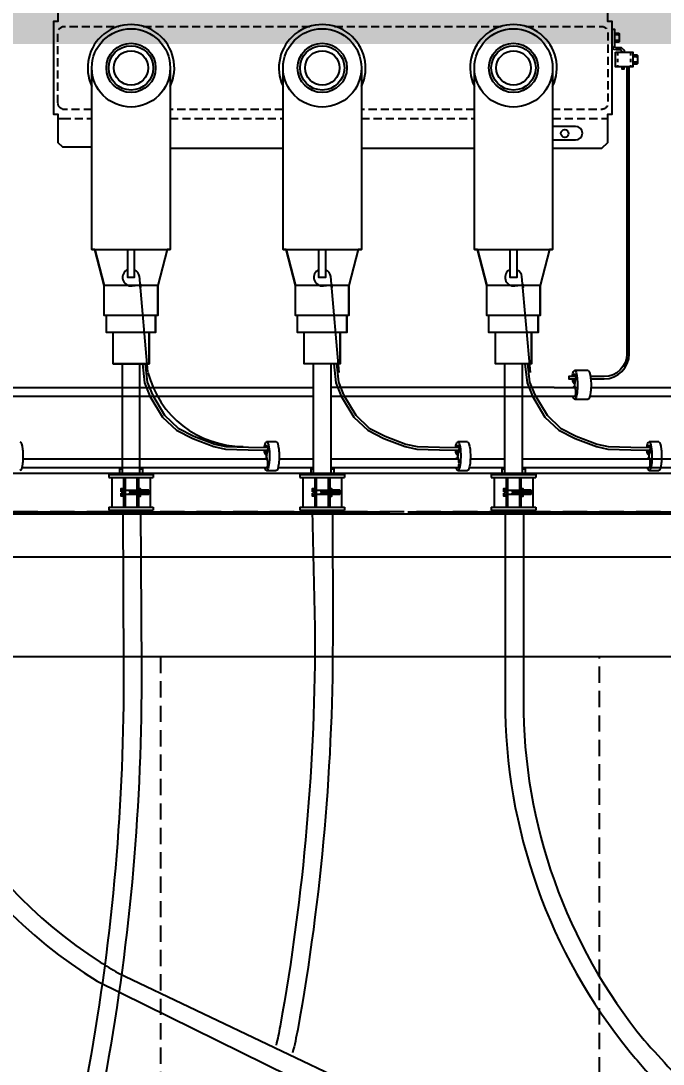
# Model space of a CAD drawing. Header units: feet. Extents: x -689 to 11593, y -511 to 1546.
# Drawn here: x 144.77 to 164.51, y 632.96 to 665.01 of the extents above; entities that cross this region are included whole.
import ezdxf
from ezdxf.enums import TextEntityAlignment as Align

# ---------------------------------------------------------------- set-up
doc = ezdxf.new("R2018")
doc.units = ezdxf.units.FT
doc.header["$MEASUREMENT"] = 0
doc.linetypes.add('HIDDEN', pattern=[0.375, 0.25, -0.125])
for name, color, linetype in [('E-CABL-ACF', 1, 'AC_CABLE_FEEDER'), ('E-CABL-UG4', 64, 'GROUND_WIRE_G4'), ('E-DETL', 7, 'Continuous'), ('E-DETL-1', 7, 'Continuous'), ('E-EQPM', 41, 'Continuous'), ('E-EQPM-ENCL', 8, 'Continuous'), ('E-EQPM-HRDW', 16, 'Continuous'), ('E-GRND', 3, 'Continuous'), ('G-ANNO-TEXT', 1, 'Continuous')]:
    doc.layers.add(name, color=color, linetype=linetype)
doc.styles.add('NEI-A', font='arial.ttf')
doc.styles.get("Standard").update_dxf_attribs({"font": 'arial.ttf'})
doc.linetypes.add('AC_CABLE_FEEDER', pattern='A,0.2,-0.05,0,-0.05,0.2,-0.12,["ACF",Standard,S=0.1,R=0,X=-0.05,Y=-0.05],-0.3,0.2,-0.05,0,-0.05', length=1.22)
doc.linetypes.add('GROUND_WIRE_G4', pattern='A,1,-0.2,["G4",Standard,S=0.1,R=0,X=-0.1,Y=-0.05],-0.2', length=1.4)

# ---------------------------------------------------------------- blocks, each defined once
blk = doc.blocks.new('DETAIL_TITLE')
at = {"style": 'NEI-A', "flags": 8}
blk.add_attdef('#', text='', height=0.2, dxfattribs=at).set_placement((0.5922, -0.5109), align=Align.MIDDLE_CENTER)
at = {"lineweight": 30, "flags": 104}
blk.add_attdef('DETAIL_TITLE', text='', height=0.2, dxfattribs=at).set_placement((0.9099, -0.5251), align=Align.BOTTOM_LEFT)
at = {"style": 'NEI-A'}
for tag, p in [('SCALE:', (0.9386, -0.7379)), ('1"_=_', (1.5474, -0.7379))]:
    blk.add_attdef(tag, text='', height=0.1, dxfattribs=at).set_placement(p, align=Align.BOTTOM_LEFT)

msp = doc.modelspace()

# ---------------------------------------------------------------- hatches: boundary and pattern name
at = {"layer": 'E-EQPM-HRDW'}
h = msp.add_hatch(dxfattribs=at)
h.set_pattern_fill('ANSI31', color=256, scale=0.172182, angle=420)
h.set_pattern_definition([(105, (127.40391, 447.557756), (-0.0207894366, -0.0055705127), [])])
h.paths.add_polyline_path([(148.34114, 650.59115), (148.34114, 650.46258), (148.11658, 650.46258), (148.11658, 650.59115)])
h = msp.add_hatch(dxfattribs=at)
h.set_pattern_fill('ANSI31', color=256, scale=0.172182, angle=420)
h.set_pattern_definition([(105, (127.15469, 447.557756), (-0.0207894366, -0.0055705127), [])])
h.paths.add_polyline_path([(148.70177, 650.59115), (148.70177, 650.46258), (148.45336, 650.46258), (148.45336, 650.59115)])
h = msp.add_hatch(dxfattribs=at)
h.set_pattern_fill('ANSI31', color=256, scale=0.172182, angle=420)
h.set_pattern_definition([(105, (133.279275, 447.557756), (-0.0207894366, -0.0055705127), [])])
h.paths.add_polyline_path([(154.21651, 650.59115), (154.21651, 650.46258), (153.99195, 650.46258), (153.99195, 650.59115)])
h = msp.add_hatch(dxfattribs=at)
h.set_pattern_fill('ANSI31', color=256, scale=0.172182, angle=420)
h.set_pattern_definition([(105, (133.030055, 447.557756), (-0.0207894366, -0.0055705127), [])])
h.paths.add_polyline_path([(154.57714, 650.59115), (154.57714, 650.46258), (154.32873, 650.46258), (154.32873, 650.59115)])
h = msp.add_hatch(dxfattribs=at)
h.set_pattern_fill('ANSI31', color=256, scale=0.172182, angle=420)
h.set_pattern_definition([(105, (139.15464, 447.557756), (-0.0207894366, -0.0055705127), [])])
h.paths.add_polyline_path([(160.09187, 650.59115), (160.09187, 650.46258), (159.86732, 650.46258), (159.86732, 650.59115)])
h = msp.add_hatch(dxfattribs=at)
h.set_pattern_fill('ANSI31', color=256, scale=0.172182, angle=420)
h.set_pattern_definition([(105, (138.905421, 447.557756), (-0.0207894366, -0.0055705127), [])])
h.paths.add_polyline_path([(160.4525, 650.59115), (160.4525, 650.46258), (160.2041, 650.46258), (160.2041, 650.59115)])

# ---------------------------------------------------------------- linework, layer by layer
at = {"layer": 'E-CABL-ACF', "linetype": 'Continuous', "flags": 128}
for points in [[(140.03669, 649.97889), (140.03669, 648.1872, 0.26048728), (147.12337, 635.50747)], [(140.58496, 649.97889), (140.58496, 648.09696, 0.25450796), (147.2144, 636.09703)], [(147.90626, 649.97889), (147.93015, 645.13748, -0.04589762), (146.86371, 632.88156, -0.1581761), (144.21094, 627.93531, -0.21263192)], [(148.45507, 649.97889), (148.47895, 645.14019, -0.04589762), (147.40379, 632.78411, -0.14151334), (145.02991, 627.98895, -0.24822941)], [(153.72759, 649.97889), (153.80553, 646.38078, -0.04589762), (152.73908, 634.12485, -0.01632105), (152.61469, 633.54457)], [(154.3531, 649.97889), (154.35432, 646.38348, -0.04589762), (153.27916, 634.0274, -0.01898893), (153.1219, 633.31241)], [(159.64939, 649.97889), (159.64939, 644.12728, 0.17328808), (163.49612, 633.33058)], [(160.2116, 649.97889), (160.2116, 644.12677, 0.1730767), (163.92279, 633.69693)], [(147.2144, 636.09703, 0.01100954), (147.75411, 635.76938), (159.78815, 630.03281), (160.02812, 629.92297, 0.16763424), (174.62289, 627.62653), (185.50402, 627.41722)], [(163.92279, 633.69693, 0.00240777), (164.76099, 632.77886, 0.12885495), (172.29695, 628.20227)], [(163.49612, 633.33058, 0.01903015), (164.35408, 632.35922, 0.11109595), (170.57497, 628.21228, 0.11109595)]]:
    msp.add_lwpolyline(points, format="xyb", dxfattribs=at)
msp.add_lwpolyline([(147.12337, 635.50747), (158.91515, 629.69205)], dxfattribs=at)
at = {"layer": 'E-CABL-UG4', "linetype": 'Continuous', "flags": 128}
for points in [[(142.3027, 653.74816), (153.75944, 653.74816)], [(161.1537, 653.74816), (154.30825, 653.74816)], [(153.75944, 653.47417), (142.26774, 653.47417)], [(161.1537, 653.47417), (154.30825, 653.47417)]]:
    msp.add_lwpolyline(points, dxfattribs=at)
at = {"layer": 'E-DETL', "color": 41}
for p, q in [((149.36103, 663.5621), (149.36103, 657.98826)), ((155.2364, 663.5621), (155.2364, 657.98826)), ((161.11177, 663.5621), (161.11177, 657.98826)), ((146.95593, 657.98826), (149.36103, 657.98826)), ((147.05227, 657.98826), (147.33776, 656.88207)), ((149.26469, 657.98826), (148.9792, 656.88207)), ((152.83129, 657.98826), (155.2364, 657.98826)), ((152.92764, 657.98826), (153.21312, 656.88207)), ((155.14005, 657.98826), (154.85457, 656.88207)), ((158.70666, 657.98826), (161.11177, 657.98826)), ((158.803, 657.98826), (159.08849, 656.88207)), ((161.01542, 657.98826), (160.72993, 656.88207)), ((148.9792, 656.88207), (147.33776, 656.88207)), ((148.9792, 655.96143), (148.9792, 656.88207)), ((154.85457, 656.88207), (153.21312, 656.88207)), ((154.85457, 655.96143), (154.85457, 656.88207)), ((160.72993, 656.88207), (159.08849, 656.88207)), ((160.72993, 655.96143), (160.72993, 656.88207)), ((148.9792, 655.96143), (147.33776, 655.96143)), ((148.91497, 655.44045), (148.91497, 655.96143)), ((154.85457, 655.96143), (153.21312, 655.96143)), ((154.79034, 655.44045), (154.79034, 655.96143)), ((160.72993, 655.96143), (159.08849, 655.96143)), ((160.6657, 655.44045), (160.6657, 655.96143)), ((148.91497, 655.44045), (147.40199, 655.44045)), ((148.71157, 654.47699), (148.71157, 655.44045)), ((154.79034, 655.44045), (153.27735, 655.44045)), ((154.58694, 654.47699), (154.58694, 655.44045)), ((160.6657, 655.44045), (159.15272, 655.44045)), ((160.4623, 654.47699), (160.4623, 655.44045))]:
    msp.add_line(p, q, dxfattribs=at)
at = {"layer": 'E-DETL', "ltscale": 5, "flags": 128}
for points in [[(161.11177, 661.09701), (162.62822, 661.09701), (162.81066, 661.27935), (162.81066, 662.14152), (162.94326, 662.14152), (162.94326, 664.99312), (162.81066, 664.99312), (162.81066, 665.85529), (162.62822, 666.03763), (146.09736, 666.03763), (145.91502, 665.85529), (145.91502, 664.99312), (145.78242, 664.99312), (145.78242, 662.14152), (145.91502, 662.14152), (145.91502, 661.27935), (146.05541, 661.13896)], [(162.94326, 664.76104), (163.00961, 664.76104), (163.00961, 664.21301), (163.06763, 664.19857), (163.21992, 664.19857), (163.30921, 664.10928), (163.30921, 664.04809)], [(163.00961, 664.63857), (163.13455, 664.63857), (163.1524, 664.62073), (163.1524, 664.37085), (163.13455, 664.353), (163.00961, 664.353)], [(163.13633, 664.5791), (163.00961, 664.5791)], [(163.13633, 664.41247), (163.00961, 664.41247)], [(163.1524, 664.62073), (163.13633, 664.5791), (163.1524, 664.53748)], [(163.1524, 664.4541), (163.13633, 664.41247), (163.1524, 664.37085)], [(162.94326, 664.23053), (162.95987, 664.18079), (162.993, 664.14757), (163.05935, 664.13106), (163.19195, 664.13106), (163.24169, 664.08132), (163.24169, 664.04809)], [(163.57325, 663.96705), (163.69819, 663.96705), (163.71604, 663.94921), (163.71604, 663.69933), (163.69819, 663.68148), (163.57325, 663.68148)], [(163.69997, 663.90758), (163.57325, 663.90758)], [(163.71604, 663.94921), (163.69997, 663.90758), (163.71604, 663.86596)], [(163.71604, 663.78258), (163.69997, 663.74095), (163.71604, 663.69933)], [(163.24169, 663.60045), (163.24169, 663.53419), (163.30804, 663.53419), (163.30804, 663.60045)], [(163.69997, 663.74095), (163.57325, 663.74095)], [(146.05541, 661.13896), (146.95593, 661.13896)], [(149.36103, 661.09701), (152.83129, 661.09701)], [(155.2364, 661.09701), (158.70666, 661.09701)]]:
    msp.add_lwpolyline(points, dxfattribs=at)
at = {"layer": 'E-DETL', "color": 9, "linetype": 'HIDDEN', "flags": 128}
for points in [[(145.91502, 662.48969), (145.91502, 664.64495, -0.41421356), (146.11397, 664.84391), (147.78055, 664.84391)], [(160.28713, 664.84391), (162.61171, 664.84391, -0.41421356), (162.81066, 664.64495), (162.81066, 662.48969, -0.41421356), (162.61171, 662.29073), (161.11177, 662.29073)], [(146.05541, 662.29955, -0.32917563), (145.91502, 662.48969)]]:
    msp.add_lwpolyline(points, format="xyb", dxfattribs=at)
for points in [[(148.53639, 664.84391), (153.65592, 664.84391)], [(154.41176, 664.84391), (159.53128, 664.84391)], [(146.95593, 662.29073), (146.05541, 662.29073)], [(152.83129, 662.29073), (149.36103, 662.29073)], [(158.70666, 662.29073), (155.2364, 662.29073)], [(145.91502, 662.00882), (146.05541, 662.00882)], [(146.05541, 662.00882), (146.95593, 662.00882)], [(149.36103, 662.00882), (152.83129, 662.00882)], [(155.2364, 662.00882), (158.70666, 662.00882)], [(161.11177, 662.00882), (162.81066, 662.00882)]]:
    msp.add_lwpolyline(points, dxfattribs=at)
at = {"layer": 'E-DETL', "ltscale": 5, "flags": 128}
msp.add_lwpolyline([(163.04274, 664.04809), (163.57325, 664.04809), (163.57325, 663.60045), (163.04274, 663.60045)], close=True, dxfattribs=at)
at = {"layer": 'E-DETL', "color": 9, "linetype": 'HIDDEN', "ltscale": 0.2, "flags": 128}
for points in [[(163.10909, 664.04809), (163.10909, 663.60045)], [(163.507, 664.04809), (163.507, 663.60045)]]:
    msp.add_lwpolyline(points, dxfattribs=at)
at = {"layer": 'E-DETL', "color": 41, "flags": 128}
for points in [[(149.36103, 663.5621), (149.36103, 657.98826), (149.26469, 657.98826), (148.9792, 656.88207), (148.9792, 655.96143), (148.91497, 655.96143), (148.91497, 655.44045), (148.71157, 655.44045), (148.71157, 654.47699), (147.60539, 654.47699), (147.60539, 655.44045), (147.40199, 655.44045), (147.40199, 655.96143), (147.33776, 655.96143), (147.33776, 656.88207), (147.05227, 657.98826), (146.95593, 657.98826), (146.95593, 663.56732)], [(155.2364, 663.5621), (155.2364, 657.98826), (155.14005, 657.98826), (154.85457, 656.88207), (154.85457, 655.96143), (154.79034, 655.96143), (154.79034, 655.44045), (154.58694, 655.44045), (154.58694, 654.47699), (153.48075, 654.47699), (153.48075, 655.44045), (153.27735, 655.44045), (153.27735, 655.96143), (153.21312, 655.96143), (153.21312, 656.88207), (152.92764, 657.98826), (152.83129, 657.98826), (152.83129, 663.56732)], [(161.11177, 663.5621), (161.11177, 657.98826), (161.01542, 657.98826), (160.72993, 656.88207), (160.72993, 655.96143), (160.6657, 655.96143), (160.6657, 655.44045), (160.4623, 655.44045), (160.4623, 654.47699), (159.35612, 654.47699), (159.35612, 655.44045), (159.15272, 655.44045), (159.15272, 655.96143), (159.08849, 655.96143), (159.08849, 656.88207), (158.803, 657.98826), (158.70666, 657.98826), (158.70666, 663.56732)]]:
    msp.add_lwpolyline(points, dxfattribs=at)
at = {"layer": 'E-DETL', "ltscale": 5, "flags": 128}
msp.add_lwpolyline([(161.11177, 661.3567, 0.04112235), (161.14568, 661.35391), (161.8171, 661.35391, 1), (161.8171, 661.76843), (161.14568, 661.76843, 0.04112235), (161.11177, 661.76563, 0.04112235)], format="xyb", dxfattribs=at)
at = {"layer": 'E-DETL', "color": 41, "linetype": 'Continuous'}
for points in [[(148.05708, 657.98826), (148.25988, 657.98826), (148.25988, 657.13084), (148.05708, 657.13084)], [(153.93244, 657.98826), (154.13525, 657.98826), (154.13525, 657.13084), (153.93244, 657.13084)], [(159.80781, 657.98826), (160.01061, 657.98826), (160.01061, 657.13084), (159.80781, 657.13084)]]:
    msp.add_lwpolyline(points, close=True, dxfattribs=at)
at = {"layer": 'E-DETL', "color": 1, "flags": 128}
for points in [[(148.43288, 651.07485), (148.43288, 654.47699), (147.88408, 654.47699), (147.88408, 651.07485)], [(154.30825, 651.07485), (154.30825, 654.47699), (153.75944, 654.47699), (153.75944, 651.07485)], [(160.18361, 651.07485), (160.18361, 654.47699), (159.63481, 654.47699), (159.63481, 651.07485)]]:
    msp.add_lwpolyline(points, dxfattribs=at)
at = {"layer": 'E-DETL', "color": 41}
for centre, radius in [((148.15847, 663.56732), 1.20255), ((154.03384, 663.56732), 1.20255), ((159.9092, 663.56732), 1.20255), ((148.15847, 663.56732), 0.7565), ((148.15847, 663.56732), 0.68156), ((148.15847, 663.56732), 0.52813), ((154.03384, 663.56732), 0.7565), ((154.03384, 663.56732), 0.68156), ((154.03384, 663.56732), 0.52813), ((159.9092, 663.56732), 0.7565), ((159.9092, 663.56732), 0.68156), ((159.9092, 663.56732), 0.52813)]:
    msp.add_circle(centre, radius, dxfattribs=at)
at = {"layer": 'E-DETL', "ltscale": 5}
msp.add_circle((161.48423, 661.55286), 0.11869, dxfattribs=at)
at = {"layer": 'E-DETL', "color": 41}
for centre in [(148.15847, 663.56732), (154.03384, 663.56732), (159.9092, 663.56732)]:
    msp.add_arc(centre, 1.33135, 334.590214, 205.411039, dxfattribs=at)
at = {"layer": 'E-DETL-1', "color": 64, "linetype": 'Continuous', "flags": 128}
for points in [[(161.1537, 653.74816), (161.87715, 653.74816)], [(162.29022, 653.74816), (173.48254, 653.74816)], [(161.84219, 653.47417), (161.1537, 653.47417)], [(173.48254, 653.47417), (162.25526, 653.47417)], [(152.32372, 651.28224), (144.80141, 651.28224)], [(144.83637, 651.55623), (152.32372, 651.55623)], [(147.88408, 651.28224), (147.63898, 651.28224)], [(147.65756, 651.55623), (147.88408, 651.55623)], [(153.75944, 651.28224), (152.67354, 651.28224)], [(152.7085, 651.55623), (153.75944, 651.55623)], [(154.30825, 651.55623), (158.21766, 651.55623)], [(158.19908, 651.28224), (154.30825, 651.28224)], [(159.63481, 651.28224), (158.54921, 651.28224)], [(158.58417, 651.55623), (159.63481, 651.55623)], [(160.18361, 651.55623), (169.46016, 651.55623)], [(169.46016, 651.28224), (160.18361, 651.28224)]]:
    msp.add_lwpolyline(points, dxfattribs=at)
at = {"layer": 'E-EQPM'}
msp.add_line((147.60539, 654.47699), (148.71157, 654.47699), dxfattribs=at)
at = {"layer": 'E-EQPM-ENCL', "linetype": 'HIDDEN', "ltscale": 3, "flags": 128}
msp.add_lwpolyline([(171.17532, 649.93055), (136.27986, 649.93055)], dxfattribs=at)
at = {"layer": 'E-EQPM-ENCL', "color": 7, "ltscale": 5, "flags": 128}
msp.add_lwpolyline([(136.27986, 649.8642), (171.17532, 649.8642)], dxfattribs=at)
at = {"layer": 'E-EQPM-ENCL', "linetype": 'Continuous', "ltscale": 2, "flags": 128}
for points in [[(136.27986, 649.8642), (171.17532, 649.8642)], [(122.28018, 645.48034), (189.31743, 645.48034)]]:
    msp.add_lwpolyline(points, dxfattribs=at)
at = {"layer": 'E-EQPM-ENCL', "linetype": 'HIDDEN', "ltscale": 2, "flags": 128}
for points in [[(149.06559, 645.47288), (149.06559, 626.67651)], [(162.5527, 626.67651), (162.5527, 645.47288)]]:
    msp.add_lwpolyline(points, dxfattribs=at)
at = {"layer": 'E-EQPM-HRDW', "color": 2, "linetype": 'Continuous'}
for p, q in [((147.4735, 651.07485), (148.84346, 651.07485)), ((147.4735, 651.07485), (147.4735, 650.98352)), ((147.4735, 650.98352), (148.84346, 650.98352)), ((148.84346, 651.07485), (148.84346, 650.98352)), ((153.34887, 651.07485), (154.71882, 651.07485)), ((153.34887, 651.07485), (153.34887, 650.98352)), ((153.34887, 650.98352), (154.71882, 650.98352)), ((154.71882, 651.07485), (154.71882, 650.98352)), ((159.22423, 651.07485), (160.59419, 651.07485)), ((159.22423, 651.07485), (159.22423, 650.98352)), ((159.22423, 650.98352), (160.59419, 650.98352)), ((160.59419, 651.07485), (160.59419, 650.98352)), ((147.4735, 650.07022), (148.84346, 650.07022)), ((147.4735, 650.07022), (147.4735, 649.97889)), ((147.4735, 649.97889), (148.84346, 649.97889)), ((148.84346, 650.07022), (148.84346, 649.97889)), ((153.34887, 650.07022), (154.71882, 650.07022)), ((153.34887, 650.07022), (153.34887, 649.97889)), ((153.34887, 649.97889), (154.71882, 649.97889)), ((154.71882, 650.07022), (154.71882, 649.97889)), ((159.22423, 650.07022), (160.59419, 650.07022)), ((159.22423, 650.07022), (159.22423, 649.97889)), ((159.22423, 649.97889), (160.59419, 649.97889)), ((160.59419, 650.07022), (160.59419, 649.97889))]:
    msp.add_line(p, q, dxfattribs=at)
at = {"layer": 'E-EQPM-HRDW', "color": 4}
for p, q in [((147.56483, 650.98352), (147.56483, 650.07022)), ((147.80476, 651.25484), (147.88199, 651.25484)), ((147.80476, 651.25484), (147.80476, 651.07485)), ((147.93015, 650.98352), (147.93015, 650.07022)), ((147.97582, 650.98352), (147.97582, 650.07022)), ((148.34114, 650.98352), (148.34114, 650.07022)), ((148.38681, 650.98352), (148.38681, 650.07022)), ((148.43496, 651.25484), (148.5122, 651.25484)), ((148.5122, 651.25484), (148.5122, 651.07485)), ((148.75213, 650.98352), (148.75213, 650.07022)), ((153.4402, 650.98352), (153.4402, 650.07022)), ((153.68012, 651.25484), (153.75736, 651.25484)), ((153.68012, 651.25484), (153.68012, 651.07485)), ((153.80552, 650.98352), (153.80552, 650.07022)), ((153.85118, 650.98352), (153.85118, 650.07022)), ((154.21651, 650.98352), (154.21651, 650.07022)), ((154.26217, 650.98352), (154.26217, 650.07022)), ((154.31033, 651.25484), (154.38757, 651.25484)), ((154.38757, 651.25484), (154.38757, 651.07485)), ((154.62749, 650.98352), (154.62749, 650.07022)), ((159.31556, 650.98352), (159.31556, 650.07022)), ((159.55549, 651.25484), (159.63273, 651.25484)), ((159.55549, 651.25484), (159.55549, 651.07485)), ((159.68089, 650.98352), (159.68089, 650.07022)), ((159.72655, 650.98352), (159.72655, 650.07022)), ((160.09187, 650.98352), (160.09187, 650.07022)), ((160.13754, 650.98352), (160.13754, 650.07022)), ((160.1857, 651.25484), (160.26293, 651.25484)), ((160.26293, 651.25484), (160.26293, 651.07485)), ((160.50286, 650.98352), (160.50286, 650.07022))]:
    msp.add_line(p, q, dxfattribs=at)
at = {"layer": 'E-EQPM-HRDW'}
for p, q in [((147.8922, 650.54628), (147.85772, 650.54628)), ((147.8922, 650.50746), (147.85772, 650.50746)), ((147.87666, 650.58745), (147.93015, 650.58745)), ((147.87666, 650.46629), (147.93015, 650.46629)), ((147.8922, 650.52687), (147.8922, 650.54628)), ((147.8922, 650.52687), (147.8922, 650.50746)), ((148.70177, 650.59115), (148.45336, 650.59115)), ((148.70177, 650.46258), (148.45336, 650.46258)), ((153.76756, 650.54628), (153.73308, 650.54628)), ((153.76756, 650.50746), (153.73308, 650.50746)), ((153.75203, 650.58745), (153.80552, 650.58745)), ((153.75203, 650.46629), (153.80552, 650.46629)), ((153.76756, 650.52687), (153.76756, 650.54628)), ((153.76756, 650.52687), (153.76756, 650.50746)), ((154.57714, 650.59115), (154.32873, 650.59115)), ((154.57714, 650.46258), (154.32873, 650.46258)), ((159.64293, 650.54628), (159.60845, 650.54628)), ((159.64293, 650.50746), (159.60845, 650.50746)), ((159.6274, 650.58745), (159.68089, 650.58745)), ((159.6274, 650.46629), (159.68089, 650.46629)), ((159.64293, 650.52687), (159.64293, 650.54628)), ((159.64293, 650.52687), (159.64293, 650.50746)), ((160.4525, 650.59115), (160.2041, 650.59115)), ((160.4525, 650.46258), (160.2041, 650.46258))]:
    msp.add_line(p, q, dxfattribs=at)
at = {"layer": 'E-EQPM-HRDW', "linetype": 'Continuous'}
for p, q in [((147.56483, 650.07022), (148.75213, 650.07022)), ((153.4402, 650.07022), (154.62749, 650.07022)), ((159.31556, 650.07022), (160.50286, 650.07022))]:
    msp.add_line(p, q, dxfattribs=at)
at = {"layer": 'E-EQPM-HRDW'}
for points in [[(136.31348, 651.11784), (156.03081, 651.11784)], [(156.03081, 651.11784), (176.43966, 651.11784)], [(130.40419, 649.93055), (156.11013, 649.93055)], [(156.65893, 649.93055), (171.17532, 649.93055)]]:
    msp.add_lwpolyline(points, dxfattribs=at)
at = {"layer": 'E-EQPM-HRDW', "flags": 128}
for points in [[(147.85772, 650.54628), (147.85772, 650.64803), (147.86588, 650.64803), (147.93015, 650.64803), (147.93015, 650.40571), (147.85772, 650.40571), (147.85772, 650.50746)], [(153.73308, 650.54628), (153.73308, 650.64803), (153.74125, 650.64803), (153.80552, 650.64803), (153.80552, 650.40571), (153.73308, 650.40571), (153.73308, 650.50746)], [(159.60845, 650.54628), (159.60845, 650.64803), (159.61661, 650.64803), (159.68089, 650.64803), (159.68089, 650.40571), (159.60845, 650.40571), (159.60845, 650.50746)], [(147.97582, 650.59115), (148.34114, 650.59115)], [(148.34114, 650.46258), (147.97582, 650.46258)], [(148.70177, 650.59115), (148.70177, 650.46258)], [(153.85118, 650.59115), (154.21651, 650.59115)], [(154.21651, 650.46258), (153.85118, 650.46258)], [(154.57714, 650.59115), (154.57714, 650.46258)], [(159.72655, 650.59115), (160.09187, 650.59115)], [(160.09187, 650.46258), (159.72655, 650.46258)], [(160.4525, 650.59115), (160.4525, 650.46258)]]:
    msp.add_lwpolyline(points, dxfattribs=at)
for points in [[(148.44586, 650.6382), (148.38681, 650.6382), (148.38681, 650.41553), (148.45336, 650.41553), (148.45336, 650.6382)], [(154.32123, 650.6382), (154.26217, 650.6382), (154.26217, 650.41553), (154.32873, 650.41553), (154.32873, 650.6382)], [(160.19659, 650.6382), (160.13754, 650.6382), (160.13754, 650.41553), (160.2041, 650.41553), (160.2041, 650.6382)]]:
    msp.add_lwpolyline(points, close=True, dxfattribs=at)
at = {"layer": 'E-EQPM-HRDW', "extrusion": (0, 0, -1)}
for centre, major_axis, ratio, start_param, end_param in [((147.87666, 650.61774), (0, 0.03029), 0.62545976, 3.14159265, 6.28318531), ((153.75203, 650.61774), (0, 0.03029), 0.62545976, 3.14159265, 6.28318531), ((159.6274, 650.61774), (0, 0.03029), 0.62545976, 3.14159265, 6.28318531), ((147.87666, 650.436), (0, 0.03029), 0.62545976, 3.14159265, 6.28318531), ((147.87666, 650.52687), (0, 0.06058), 0.31272988, -1.24466561, 0), ((147.87666, 650.52687), (0, 0.06058), 0.31272988, 3.14159265, 4.38625826), ((153.75203, 650.436), (0, 0.03029), 0.62545976, 3.14159265, 6.28318531), ((153.75203, 650.52687), (0, 0.06058), 0.31272988, -1.24466561, 0), ((153.75203, 650.52687), (0, 0.06058), 0.31272988, 3.14159265, 4.38625826), ((159.6274, 650.436), (0, 0.03029), 0.62545976, 3.14159265, 6.28318531), ((159.6274, 650.52687), (0, 0.06058), 0.31272988, -1.24466561, 0), ((159.6274, 650.52687), (0, 0.06058), 0.31272988, 3.14159265, 4.38625826)]:
    msp.add_ellipse(centre, major_axis=major_axis, ratio=ratio, start_param=start_param, end_param=end_param, dxfattribs=at)
at = {"layer": 'E-GRND', "linetype": 'Continuous'}
for p, q in [((148.67653, 654.22579), (148.41438, 657.17609)), ((154.55474, 654.20469), (154.29259, 657.155)), ((160.4301, 654.20469), (160.16796, 657.155))]:
    msp.add_line(p, q, dxfattribs=at)
at = {"layer": 'E-GRND'}
for p, q in [((161.78899, 653.9393), (161.76885, 653.8773)), ((161.76885, 653.8773), (161.79461, 653.8773)), ((161.78899, 653.9393), (161.8151, 653.9393)), ((161.76885, 653.78086), (161.79461, 653.78086)), ((161.78899, 653.74816), (161.76885, 653.78086)), ((161.78899, 653.74816), (161.80757, 653.74816)), ((152.32372, 651.74737), (152.30358, 651.68537)), ((152.30358, 651.68537), (152.32934, 651.68537)), ((152.30358, 651.58893), (152.32934, 651.58893)), ((152.32372, 651.55623), (152.30358, 651.58893)), ((152.32372, 651.74737), (152.34983, 651.74737)), ((158.19908, 651.74737), (158.17895, 651.68537)), ((158.17895, 651.68537), (158.2047, 651.68537)), ((158.17895, 651.58893), (158.2047, 651.58893)), ((158.19908, 651.55623), (158.17895, 651.58893)), ((158.19908, 651.74737), (158.2252, 651.74737)), ((164.07445, 651.74737), (164.05431, 651.68537)), ((164.05431, 651.68537), (164.08007, 651.68537)), ((164.05431, 651.58893), (164.08007, 651.58893)), ((164.07445, 651.55623), (164.05431, 651.58893)), ((164.07445, 651.74737), (164.10056, 651.74737)), ((152.32372, 651.55623), (152.3423, 651.55623)), ((158.19908, 651.55623), (158.21766, 651.55623)), ((164.07445, 651.55623), (164.09303, 651.55623))]:
    msp.add_line(p, q, dxfattribs=at)
at = {"layer": 'E-GRND', "flags": 128}
for points in [[(163.39059, 663.60045), (163.39059, 654.78016, -0.41421356), (162.69648, 654.08605), (162.27493, 654.08605)], [(162.28357, 654.01298), (162.69648, 654.01298, 0.41421356), (163.46365, 654.78016), (163.46365, 663.60045)]]:
    msp.add_lwpolyline(points, format="xyb", dxfattribs=at)
at = {"layer": 'E-GRND', "linetype": 'Continuous', "flags": 128}
for points in [[(148.19818, 656.87402), (148.46593, 656.89924), (148.42571, 656.88866), (148.4531, 656.87884), (148.42857, 656.87253), (148.45596, 656.86274), (148.43144, 656.85639), (148.45882, 656.8466), (148.4343, 656.84026), (148.46169, 656.83046), (148.41009, 656.81724)], [(154.07355, 656.87402), (154.3413, 656.89924), (154.30107, 656.88866), (154.32846, 656.87884), (154.30394, 656.87253), (154.33132, 656.86274), (154.3068, 656.85639), (154.33419, 656.8466), (154.30967, 656.84026), (154.33705, 656.83046), (154.28545, 656.81724)], [(159.94891, 656.87402), (160.21666, 656.89924), (160.17644, 656.88866), (160.20383, 656.87884), (160.1793, 656.87253), (160.20669, 656.86274), (160.18217, 656.85639), (160.20955, 656.8466), (160.18503, 656.84026), (160.21242, 656.83046), (160.16082, 656.81724)]]:
    msp.add_lwpolyline(points, dxfattribs=at)
at = {"layer": 'E-GRND', "flags": 128}
for points in [[(148.50931, 654.47699), (148.57396, 653.89586), (148.74149, 653.48581), (149.12574, 652.84232), (149.55607, 652.43341), (150.05493, 652.18219), (150.70627, 651.93294), (151.06172, 651.85827), (151.76109, 651.83294), (152.35958, 651.82329)], [(148.59247, 654.47699), (148.65483, 653.91645), (148.81565, 653.52283), (149.19089, 652.89443), (149.60415, 652.50174), (150.08837, 652.25789), (150.72969, 652.01248), (151.07178, 651.94061), (151.76325, 651.91557), (152.3568, 651.906)], [(154.38468, 654.47699), (154.44933, 653.89586), (154.61686, 653.48581), (155.0011, 652.84232), (155.43144, 652.43341), (155.9303, 652.18219), (156.58164, 651.93294), (156.93708, 651.85827), (157.63645, 651.83294), (158.23494, 651.82329)], [(154.46784, 654.47699), (154.5302, 653.91645), (154.69102, 653.52283), (155.06625, 652.89443), (155.47952, 652.50174), (155.96374, 652.25789), (156.60505, 652.01248), (156.94715, 651.94061), (157.63862, 651.91557), (158.23216, 651.906)], [(160.26004, 654.47699), (160.32469, 653.89586), (160.49222, 653.48581), (160.87647, 652.84232), (161.3068, 652.43341), (161.80566, 652.18219), (162.45701, 651.93294), (162.81245, 651.85827), (163.51182, 651.83294), (164.11031, 651.82329)], [(160.3432, 654.47699), (160.40556, 653.91645), (160.56638, 653.52283), (160.94162, 652.89443), (161.35488, 652.50174), (161.83911, 652.25789), (162.48042, 652.01248), (162.82251, 651.94061), (163.51398, 651.91557), (164.10753, 651.906)], [(161.82373, 654.08605), (161.61102, 654.08605), (161.61102, 654.01298), (161.82472, 654.01298)]]:
    msp.add_lwpolyline(points, dxfattribs=at)
at = {"layer": 'E-GRND'}
for points in [[(162.20205, 654.26995), (161.78899, 654.26995)], [(161.78899, 653.38821), (162.20205, 653.38821)], [(152.62034, 652.07803), (152.32372, 652.07803)], [(158.496, 652.07803), (158.19908, 652.07803)], [(164.37137, 652.07803), (164.07445, 652.07803)], [(152.32372, 651.19628), (152.62034, 651.19628)], [(158.19908, 651.19628), (158.496, 651.19628)], [(164.07445, 651.19628), (164.37137, 651.19628)]]:
    msp.add_lwpolyline(points, dxfattribs=at)
at = {"layer": 'E-GRND', "linetype": 'Continuous'}
for centre, start, end in [((148.15848, 657.13084), 112.966785, 278.787375), ((148.15848, 657.13084), 5.334248, 67.033215), ((154.03385, 657.13084), 112.966785, 278.787375), ((154.03385, 657.13084), 5.334248, 67.033215), ((159.90921, 657.13084), 112.966785, 278.787375), ((159.90921, 657.13084), 5.334248, 67.033215)]:
    msp.add_arc(centre, 0.25987, start, end, dxfattribs=at)
at = {"layer": 'E-GRND'}
msp.add_arc((151.5954, 654.95004), 3.00978, 194.338007, 270.078184, dxfattribs=at)
at = {"layer": 'E-GRND', "extrusion": (0, 0, -1)}
for centre, major_axis, ratio, start_param, end_param in [((161.78899, 653.82908), (0, 0.44087), 0.2034372, -0.9485487, 3.77667757), ((161.78899, 654.04952), (0, 0.11022), 0.33411094, 5.05023108, 7.85398163), ((162.20205, 653.82908), (0, -0.44087), 0.2034372, 3.14159265, 6.28318531), ((161.78899, 654.04952), (0, 0.11022), 0.33411094, 3.14159265, 4.37454688), ((161.76885, 653.60864), (0, 0.17222), 0.33411094, -0.62644851, 0), ((144.7482, 651.63715), (0, -0.44087), 0.2034372, 3.14159265, 6.28318531), ((152.32372, 651.63715), (0, 0.44087), 0.2034372, -0.91017449, 3.77667757), ((152.32372, 651.85759), (0, 0.11022), 0.33411094, 5.17790842, 7.85398163), ((152.62034, 651.63715), (0, -0.44087), 0.2034372, 3.14159265, 6.28318531), ((158.19908, 651.63715), (0, 0.44087), 0.2034372, -0.91017449, 3.77667757), ((158.19908, 651.85759), (0, 0.11022), 0.33411094, 5.17790842, 7.85398163), ((158.496, 651.63715), (0, -0.44087), 0.2034372, 3.14159265, 6.28318531), ((164.07445, 651.63715), (0, 0.44087), 0.2034372, -0.91017449, 3.77667757), ((164.07445, 651.85759), (0, 0.11022), 0.33411094, 5.17790842, 7.85398163), ((164.37137, 651.63715), (0, -0.44087), 0.2034372, 3.14159265, 6.28318531), ((152.30358, 651.41671), (0, 0.17222), 0.33411094, -0.62644851, 0), ((152.32372, 651.85759), (0, 0.11022), 0.33411094, 3.14159265, 4.40686968), ((158.17895, 651.41671), (0, 0.17222), 0.33411094, -0.62644851, 0), ((158.19908, 651.85759), (0, 0.11022), 0.33411094, 3.14159265, 4.40686968), ((164.05431, 651.41671), (0, 0.17222), 0.33411094, -0.62644851, 0), ((164.07445, 651.85759), (0, 0.11022), 0.33411094, 3.14159265, 4.40686968)]:
    msp.add_ellipse(centre, major_axis=major_axis, ratio=ratio, start_param=start_param, end_param=end_param, dxfattribs=at)
at = {"layer": 'E-GRND'}
for centre, major_axis, ratio, start_param, end_param in [((161.76885, 654.04952), (0, 0.17222), 0.33411094, 1.78454961, 3.14159265), ((161.8279, 653.82908), (0, 0.06807), 0.69303415, 0.78207214, 2.35952052), ((161.78899, 654.04952), (0, 0.11022), 0.33411094, 3.14156425, 3.14159265), ((161.75714, 654.04952), (0, 0.20553), 0.33411094, 3.71956504, 4.71238898), ((161.78899, 653.60864), (0, -0.13448), 0.27384228, 6.28318531, 7.85398163), ((161.75714, 653.60864), (0, 0.20553), 0.33411094, -1.57079633, -0.57797239), ((152.30358, 651.85759), (0, 0.17222), 0.33411094, 1.76055124, 3.14159265), ((152.36263, 651.63715), (0, 0.06807), 0.69303415, 0.78207214, 2.35952052), ((152.32372, 651.85759), (0, 0.11022), 0.33411094, 3.14156425, 3.14159265), ((152.29187, 651.85759), (0, 0.20553), 0.33411094, 3.71956504, 4.71238898), ((152.29187, 651.41671), (0, 0.20553), 0.33411094, -1.57079633, -0.57797239), ((158.17895, 651.85759), (0, 0.17222), 0.33411094, 1.76055124, 3.14159265), ((158.238, 651.63715), (0, 0.06807), 0.69303415, 0.78207214, 2.35952052), ((158.19908, 651.85759), (0, 0.11022), 0.33411094, 3.14156425, 3.14159265), ((158.16724, 651.85759), (0, 0.20553), 0.33411094, 3.71956504, 4.71238898), ((158.16724, 651.41671), (0, 0.20553), 0.33411094, -1.57079633, -0.57797239), ((164.05431, 651.85759), (0, 0.17222), 0.33411094, 1.76055124, 3.14159265), ((164.11337, 651.63715), (0, 0.06807), 0.69303415, 0.78207214, 2.35952052), ((164.07445, 651.85759), (0, 0.11022), 0.33411094, 3.14156425, 3.14159265), ((164.0426, 651.85759), (0, 0.20553), 0.33411094, 3.71956504, 4.71238898), ((164.0426, 651.41671), (0, 0.20553), 0.33411094, -1.57079633, -0.57797239), ((152.32372, 651.41671), (0, -0.13448), 0.27384228, 6.28318531, 7.85398163), ((158.19908, 651.41671), (0, -0.13448), 0.27384228, 6.28318531, 7.85398163), ((164.07445, 651.41671), (0, -0.13448), 0.27384228, 6.28318531, 7.85398163)]:
    msp.add_ellipse(centre, major_axis=major_axis, ratio=ratio, start_param=start_param, end_param=end_param, dxfattribs=at)

# ---------------------------------------------------------------- block references
at = {"layer": 'G-ANNO-TEXT'}
ref = msp.add_blockref('DETAIL_TITLE', (119.10873, 745.31457), dxfattribs=dict(at, xscale=10, yscale=10, zscale=10))
lines = msp.add_mtext('{\\L2-WAY MEDIUM VOLTAGE JUNCTION BOX (FRONT VIEW)}', dxfattribs={"layer": '0', "insert": (128.20769, 743.06318), "char_height": 78.7635871, "attachment_point": 1})
ref.add_attrib('DETAIL_TITLE', '', (128.20769, 743.06318)).embed_mtext(lines)

doc.saveas('drawing.dxf')
